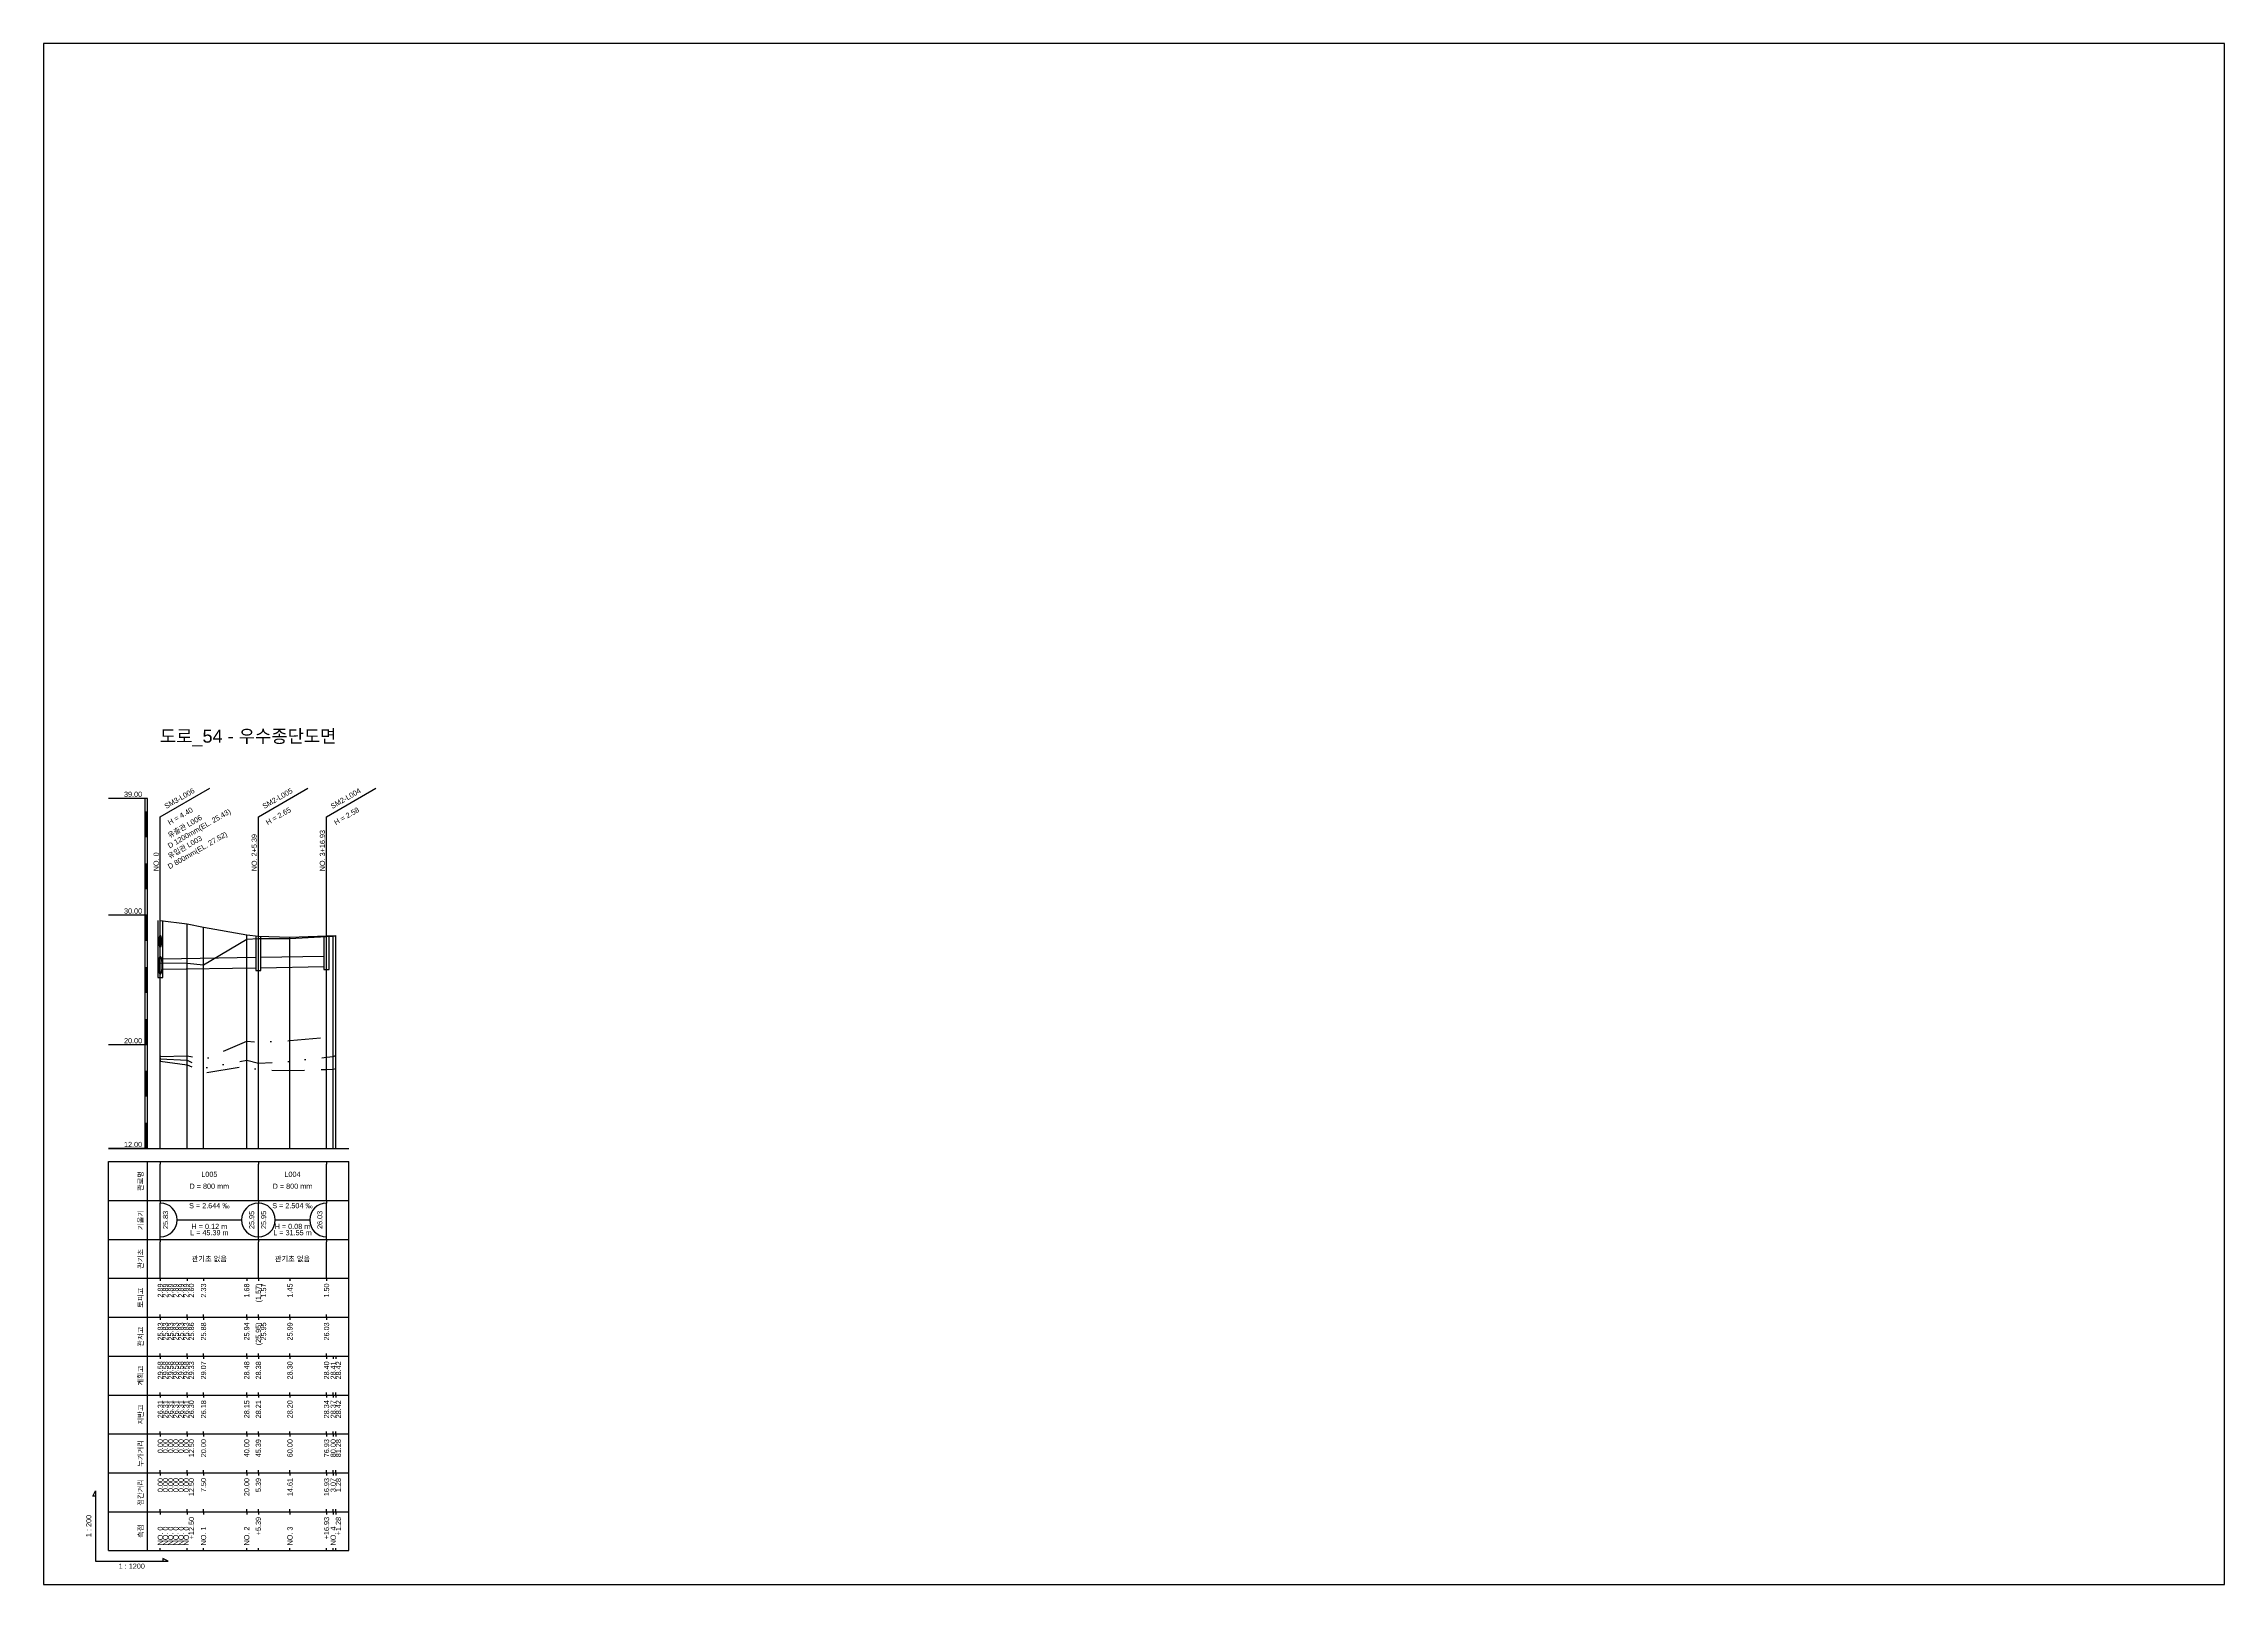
# Model space of a CAD drawing. Header units: millimetres. Extents: x -105495 to 3444, y -108190 to 2013.
# Drawn here: x 20 to 861, y -27048 to -26454 of the extents above; entities that cross this region are included whole.
import ezdxf
from ezdxf.enums import TextEntityAlignment as Align

# ---------------------------------------------------------------- set-up
doc = ezdxf.new("R2010")
doc.units = ezdxf.units.MM
for name, pattern in [('BORDER', [44.45, 12.7, -6.35, 12.7, -6.35, 0, -6.35]), ('DASHDOT', [25.4, 12.7, -6.35, 0, -6.35]), ('DIVIDE', [31.75, 12.7, -6.35, 0, -6.35, 0, -6.35])]:
    doc.linetypes.add(name, pattern=pattern)
for name, color, linetype in [('KZ_종단_계획선', 1, 'Continuous'), ('KZ_종단_관로', 4, 'Continuous'), ('KZ_종단_깃발', 7, 'Continuous'), ('KZ_종단_노선명', 7, 'Continuous'), ('KZ_종단_도각', 7, 'Continuous'), ('KZ_종단_맨홀', 4, 'Continuous'), ('KZ_종단_수직선', 7, 'Continuous'), ('KZ_종단_암선1', 56, 'DASHDOT'), ('KZ_종단_암선2', 4, 'DIVIDE'), ('KZ_종단_암선3', 6, 'BORDER'), ('KZ_종단_원형관', 4, 'Continuous'), ('KZ_종단_지반선', 3, 'Continuous'), ('KZ_종단_테이블문자', 7, 'Continuous'), ('KZ_종단_테이블선', 7, 'Continuous'), ('KZ_종단_폴대', 7, 'Continuous')]:
    doc.layers.add(name, color=color, linetype=linetype)
doc.styles.get("Standard").update_dxf_attribs({"font": 'arial.ttf'})

msp = doc.modelspace()

# ---------------------------------------------------------------- linework, layer by layer
at = {"layer": 'KZ_종단_계획선'}
msp.add_lwpolyline([(65, -26792.09), (65, -26792.09), (65, -26792.09), (65, -26792.09), (65, -26792.09), (65, -26792.09), (75.42, -26793.35), (81.67, -26794.63), (98.33, -26797.61), (102.82, -26798.08), (115, -26798.5), (129.11, -26798.02), (131.67, -26797.94), (132.73, -26797.9)], dxfattribs=at)
at = {"layer": 'KZ_종단_관로'}
for p, q in [((66, -26806.85), (101.82, -26806.25)), ((66, -26810.85), (101.82, -26810.25)), ((103.82, -26806.25), (128.11, -26805.85)), ((103.82, -26810.25), (128.11, -26809.85))]:
    msp.add_line(p, q, dxfattribs=at)
at = {"layer": 'KZ_종단_깃발'}
for p, q in [((65, -26752.09), (84.05, -26741.09)), ((102.82, -26752.09), (121.87, -26741.09)), ((129.11, -26752.09), (148.16, -26741.09)), ((65, -26880), (65, -26752.09)), ((102.82, -26880), (102.82, -26752.09)), ((129.11, -26880), (129.11, -26752.09))]:
    msp.add_line(p, q, dxfattribs=at)
at = {"layer": 'KZ_종단_도각'}
msp.add_lwpolyline([(20, -27048), (861, -27048), (861, -26454), (20, -26454)], close=True, dxfattribs=at)
at = {"layer": 'KZ_종단_맨홀'}
for points in [[(64, -26792.09), (64, -26814.07), (66, -26814.07), (66, -26792.09)], [(101.82, -26798.08), (101.82, -26811.33), (103.82, -26811.33), (103.82, -26798.08)], [(128.11, -26798.02), (128.11, -26810.93), (130.11, -26810.93), (130.11, -26798.02)]]:
    msp.add_lwpolyline(points, dxfattribs=at)
at = {"layer": 'KZ_종단_수직선'}
for p, q in [((65, -26880), (65, -26792.09)), ((65, -26880), (65, -26792.09)), ((65, -26880), (65, -26792.09)), ((65, -26880), (65, -26792.09)), ((65, -26880), (65, -26792.09)), ((65, -26880), (65, -26792.09)), ((65, -26880), (65, -26792.09)), ((65, -26880), (65, -26792.09)), ((65, -26880), (65, -26792.09)), ((65, -26880), (65, -26792.09)), ((65, -26880), (65, -26792.09)), ((75.42, -26880), (75.42, -26793.35)), ((81.67, -26880), (81.67, -26794.63)), ((98.33, -26880), (98.33, -26797.61)), ((102.82, -26880), (102.82, -26798.08)), ((115, -26880), (115, -26798.5)), ((129.11, -26880), (129.11, -26798.02)), ((131.67, -26880), (131.67, -26797.94)), ((132.73, -26880), (132.73, -26797.9))]:
    msp.add_line(p, q, dxfattribs=at)
at = {"layer": 'KZ_종단_암선1', "flags": 128}
msp.add_lwpolyline([(65, -26844.26), (65, -26844.26), (65, -26844.26), (65, -26844.26), (65, -26844.26), (65, -26844.45), (75.42, -26844.17), (81.67, -26845.73), (98.33, -26838.58), (102.82, -26838.87), (115, -26838.37), (129.11, -26837.06), (131.67, -26836.82), (132.73, -26836.54)], dxfattribs=at)
at = {"layer": 'KZ_종단_암선2', "flags": 128}
msp.add_lwpolyline([(65, -26844.99), (65, -26844.99), (65, -26844.99), (65, -26844.99), (65, -26844.99), (65, -26845.35), (75.42, -26845.93), (81.67, -26848.97), (98.33, -26845.85), (102.82, -26847.11), (115, -26846.35), (129.11, -26844.74), (131.67, -26844.45), (132.73, -26844.16)], dxfattribs=at)
at = {"layer": 'KZ_종단_암선3', "flags": 128}
msp.add_lwpolyline([(65, -26845.94), (65, -26845.94), (65, -26845.94), (65, -26845.94), (65, -26845.94), (65, -26846.24), (75.42, -26847.67), (81.67, -26850.82), (98.33, -26848.15), (102.82, -26849.62), (115, -26849.89), (129.11, -26849.46), (131.67, -26849.38), (132.73, -26849.18)], dxfattribs=at)
at = {"layer": 'KZ_종단_원형관'}
for p, q in [((64.61, -26800.09), (64.62, -26799.69)), ((64.62, -26800.5), (64.61, -26800.09)), ((64.62, -26799.69), (64.64, -26799.3)), ((64.64, -26800.89), (64.62, -26800.5)), ((64.64, -26799.3), (64.66, -26798.93)), ((64.66, -26801.26), (64.64, -26800.89)), ((64.66, -26798.93), (64.7, -26798.6)), ((64.7, -26801.59), (64.66, -26801.26)), ((64.7, -26798.6), (64.75, -26798.31)), ((64.75, -26801.88), (64.7, -26801.59)), ((64.75, -26798.31), (64.81, -26798.08)), ((64.81, -26802.11), (64.75, -26801.88)), ((64.81, -26798.08), (64.87, -26797.91)), ((64.87, -26802.28), (64.81, -26802.11)), ((64.87, -26797.91), (64.93, -26797.8)), ((64.93, -26802.39), (64.87, -26802.28)), ((64.93, -26797.8), (65, -26797.76)), ((65, -26802.42), (64.93, -26802.39)), ((65, -26797.76), (65.07, -26797.8)), ((65.07, -26802.39), (65, -26802.42)), ((65.07, -26797.8), (65.13, -26797.91)), ((65.13, -26802.28), (65.07, -26802.39)), ((65.13, -26797.91), (65.19, -26798.08)), ((65.19, -26802.11), (65.13, -26802.28)), ((65.19, -26798.08), (65.25, -26798.31)), ((65.25, -26801.88), (65.19, -26802.11)), ((65.25, -26798.31), (65.3, -26798.6)), ((65.3, -26801.59), (65.25, -26801.88)), ((65.3, -26798.6), (65.34, -26798.93)), ((65.34, -26801.26), (65.3, -26801.59)), ((65.34, -26798.93), (65.36, -26799.3)), ((65.36, -26800.89), (65.34, -26801.26)), ((65.36, -26799.3), (65.38, -26799.69)), ((65.38, -26800.5), (65.36, -26800.89)), ((65.38, -26799.69), (65.39, -26800.09)), ((65.39, -26800.09), (65.38, -26800.5)), ((64.42, -26809.37), (64.43, -26808.77)), ((64.43, -26809.98), (64.42, -26809.37)), ((64.43, -26808.77), (64.46, -26808.19)), ((64.46, -26810.56), (64.43, -26809.98)), ((64.46, -26808.19), (64.5, -26807.64)), ((64.5, -26811.11), (64.46, -26810.56)), ((64.5, -26807.64), (64.56, -26807.14)), ((64.56, -26807.14), (64.63, -26806.71)), ((64.63, -26806.71), (64.71, -26806.37)), ((64.71, -26806.37), (64.8, -26806.11)), ((64.8, -26806.11), (64.9, -26805.95)), ((64.9, -26805.95), (65, -26805.9)), ((65, -26805.9), (65.1, -26805.95)), ((65.1, -26805.95), (65.2, -26806.11)), ((65.2, -26806.11), (65.29, -26806.37)), ((65.29, -26806.37), (65.37, -26806.71)), ((65.37, -26806.71), (65.44, -26807.14)), ((65.44, -26807.14), (65.5, -26807.64)), ((65.5, -26807.64), (65.54, -26808.19)), ((65.54, -26810.56), (65.5, -26811.11)), ((65.54, -26808.19), (65.57, -26808.77)), ((65.57, -26809.98), (65.54, -26810.56)), ((65.57, -26808.77), (65.58, -26809.37)), ((65.58, -26809.37), (65.57, -26809.98)), ((64.56, -26811.61), (64.5, -26811.11)), ((64.63, -26812.04), (64.56, -26811.61)), ((64.71, -26812.38), (64.63, -26812.04)), ((64.8, -26812.64), (64.71, -26812.38)), ((64.9, -26812.8), (64.8, -26812.64)), ((65, -26812.85), (64.9, -26812.8)), ((65.1, -26812.8), (65, -26812.85)), ((65.2, -26812.64), (65.1, -26812.8)), ((65.29, -26812.38), (65.2, -26812.64)), ((65.37, -26812.04), (65.29, -26812.38)), ((65.44, -26811.61), (65.37, -26812.04)), ((65.5, -26811.11), (65.44, -26811.61))]:
    msp.add_line(p, q, dxfattribs=at)
at = {"layer": 'KZ_종단_지반선', "flags": 128}
msp.add_lwpolyline([(65, -26808.44), (65, -26808.44), (65, -26808.44), (65, -26808.44), (65, -26808.44), (65, -26808.43), (75.42, -26808.49), (81.67, -26809.1), (98.33, -26799.26), (102.82, -26798.96), (115, -26798.98), (129.11, -26798.28), (131.67, -26798.15), (132.73, -26797.92)], dxfattribs=at)
at = {"layer": 'KZ_종단_테이블문자'}
for p, q in [((65, -26885), (65, -26886)), ((65, -26899), (65, -26886)), ((102.82, -26885), (102.82, -26886)), ((102.82, -26885), (102.82, -26886)), ((102.82, -26899), (102.82, -26886)), ((102.82, -26899), (102.82, -26886)), ((129.11, -26885), (129.11, -26886)), ((129.11, -26899), (129.11, -26886)), ((65, -26900), (65, -26899)), ((65, -26900), (65, -26901)), ((65, -26914), (65, -26901)), ((102.82, -26900), (102.82, -26899)), ((102.82, -26900), (102.82, -26899)), ((102.82, -26900), (102.82, -26901)), ((102.82, -26900), (102.82, -26901)), ((102.82, -26914), (102.82, -26901)), ((102.82, -26914), (102.82, -26901)), ((129.11, -26900), (129.11, -26899)), ((129.11, -26900), (129.11, -26901)), ((129.11, -26914), (129.11, -26901)), ((71.42, -26907.5), (96.41, -26907.5)), ((109.24, -26907.5), (122.69, -26907.5)), ((65, -26915), (65, -26914)), ((65, -26915), (65, -26916)), ((65, -26929), (65, -26916)), ((102.82, -26915), (102.82, -26914)), ((102.82, -26915), (102.82, -26914)), ((102.82, -26915), (102.82, -26916)), ((102.82, -26915), (102.82, -26916)), ((102.82, -26929), (102.82, -26916)), ((102.82, -26929), (102.82, -26916)), ((129.11, -26915), (129.11, -26914)), ((129.11, -26915), (129.11, -26916)), ((129.11, -26929), (129.11, -26916)), ((65, -26930), (65, -26929)), ((102.82, -26930), (102.82, -26929)), ((102.82, -26930), (102.82, -26929)), ((129.11, -26930), (129.11, -26929))]:
    msp.add_line(p, q, dxfattribs=at)
for centre, start, end in [((65, -26907.5), 270, 90), ((102.82, -26907.5), 90, 270), ((102.82, -26907.5), 270, 90), ((129.11, -26907.5), 90, 270)]:
    msp.add_arc(centre, 6.5, start, end, dxfattribs=at)
at = {"layer": 'KZ_종단_테이블선'}
for p, q in [((45, -26880), (137.73, -26880)), ((45, -26900), (45, -26885)), ((45, -26885), (137.73, -26885)), ((60, -26900), (60, -26885)), ((137.73, -26900), (137.73, -26885)), ((45, -26915), (45, -26900)), ((45, -26900), (137.73, -26900)), ((60, -26915), (60, -26900)), ((137.73, -26915), (137.73, -26900)), ((45, -26930), (45, -26915)), ((45, -26915), (137.73, -26915)), ((60, -26930), (60, -26915)), ((137.73, -26930), (137.73, -26915)), ((45, -26945), (45, -26930)), ((45, -26930), (137.73, -26930)), ((60, -26945), (60, -26930)), ((65, -26930), (65, -26931)), ((65, -26930), (65, -26931)), ((65, -26930), (65, -26931)), ((65, -26930), (65, -26931)), ((65, -26930), (65, -26931)), ((65, -26930), (65, -26931)), ((75.42, -26930), (75.42, -26931)), ((81.67, -26930), (81.67, -26931)), ((98.33, -26930), (98.33, -26931)), ((102.82, -26930), (102.82, -26931)), ((115, -26930), (115, -26931)), ((129.11, -26930), (129.11, -26931)), ((137.73, -26945), (137.73, -26930)), ((45, -26960), (45, -26945)), ((45, -26945), (137.73, -26945)), ((60, -26960), (60, -26945)), ((65, -26945), (65, -26944)), ((65, -26945), (65, -26944)), ((65, -26945), (65, -26944)), ((65, -26945), (65, -26944)), ((65, -26945), (65, -26944)), ((65, -26945), (65, -26944)), ((65, -26945), (65, -26946)), ((65, -26945), (65, -26946)), ((65, -26945), (65, -26946)), ((65, -26945), (65, -26946)), ((65, -26945), (65, -26946)), ((65, -26945), (65, -26946)), ((75.42, -26945), (75.42, -26944)), ((75.42, -26945), (75.42, -26946)), ((81.67, -26945), (81.67, -26944)), ((81.67, -26945), (81.67, -26946)), ((98.33, -26945), (98.33, -26944)), ((98.33, -26945), (98.33, -26946)), ((102.82, -26945), (102.82, -26944)), ((102.82, -26945), (102.82, -26946)), ((115, -26945), (115, -26944)), ((115, -26945), (115, -26946)), ((129.11, -26945), (129.11, -26944)), ((129.11, -26945), (129.11, -26946)), ((137.73, -26960), (137.73, -26945)), ((45, -26975), (45, -26960)), ((45, -26960), (137.73, -26960)), ((60, -26975), (60, -26960)), ((65, -26960), (65, -26959)), ((65, -26960), (65, -26959)), ((65, -26960), (65, -26959)), ((65, -26960), (65, -26959)), ((65, -26960), (65, -26959)), ((65, -26960), (65, -26959)), ((65, -26960), (65, -26961)), ((65, -26960), (65, -26961)), ((65, -26960), (65, -26961)), ((65, -26960), (65, -26961)), ((65, -26960), (65, -26961)), ((65, -26960), (65, -26961)), ((75.42, -26960), (75.42, -26959)), ((75.42, -26960), (75.42, -26961)), ((81.67, -26960), (81.67, -26959)), ((81.67, -26960), (81.67, -26961)), ((98.33, -26960), (98.33, -26959)), ((98.33, -26960), (98.33, -26961)), ((102.82, -26960), (102.82, -26959)), ((102.82, -26960), (102.82, -26961)), ((115, -26960), (115, -26959)), ((115, -26960), (115, -26961)), ((129.11, -26960), (129.11, -26959)), ((129.11, -26960), (129.11, -26961)), ((131.67, -26960), (131.67, -26961)), ((132.73, -26960), (132.73, -26961)), ((137.73, -26975), (137.73, -26960)), ((45, -26990), (45, -26975)), ((45, -26975), (137.73, -26975)), ((60, -26990), (60, -26975)), ((65, -26975), (65, -26974)), ((65, -26975), (65, -26974)), ((65, -26975), (65, -26974)), ((65, -26975), (65, -26974)), ((65, -26975), (65, -26974)), ((65, -26975), (65, -26974)), ((65, -26975), (65, -26976)), ((65, -26975), (65, -26976)), ((65, -26975), (65, -26976)), ((65, -26975), (65, -26976)), ((65, -26975), (65, -26976)), ((65, -26975), (65, -26976)), ((75.42, -26975), (75.42, -26974)), ((75.42, -26975), (75.42, -26976)), ((81.67, -26975), (81.67, -26974)), ((81.67, -26975), (81.67, -26976)), ((98.33, -26975), (98.33, -26974)), ((98.33, -26975), (98.33, -26976)), ((102.82, -26975), (102.82, -26974)), ((102.82, -26975), (102.82, -26976)), ((115, -26975), (115, -26974)), ((115, -26975), (115, -26976)), ((129.11, -26975), (129.11, -26974)), ((129.11, -26975), (129.11, -26976)), ((131.67, -26975), (131.67, -26974)), ((131.67, -26975), (131.67, -26976)), ((132.73, -26975), (132.73, -26974)), ((132.73, -26975), (132.73, -26976)), ((137.73, -26990), (137.73, -26975)), ((45, -27005), (45, -26990)), ((45, -26990), (137.73, -26990)), ((60, -27005), (60, -26990)), ((65, -26990), (65, -26989)), ((65, -26990), (65, -26989)), ((65, -26990), (65, -26989)), ((65, -26990), (65, -26989)), ((65, -26990), (65, -26989)), ((65, -26990), (65, -26989)), ((65, -26990), (65, -26991)), ((65, -26990), (65, -26991)), ((65, -26990), (65, -26991)), ((65, -26990), (65, -26991)), ((65, -26990), (65, -26991)), ((65, -26990), (65, -26991)), ((75.42, -26990), (75.42, -26989)), ((75.42, -26990), (75.42, -26991)), ((81.67, -26990), (81.67, -26989)), ((81.67, -26990), (81.67, -26991)), ((98.33, -26990), (98.33, -26989)), ((98.33, -26990), (98.33, -26991)), ((102.82, -26990), (102.82, -26989)), ((102.82, -26990), (102.82, -26991)), ((115, -26990), (115, -26989)), ((115, -26990), (115, -26991)), ((129.11, -26990), (129.11, -26989)), ((129.11, -26990), (129.11, -26991)), ((131.67, -26990), (131.67, -26989)), ((131.67, -26990), (131.67, -26991)), ((132.73, -26990), (132.73, -26989)), ((132.73, -26990), (132.73, -26991)), ((137.73, -27005), (137.73, -26990)), ((65, -27005), (65, -27004)), ((65, -27005), (65, -27004)), ((65, -27005), (65, -27004)), ((65, -27005), (65, -27004)), ((65, -27005), (65, -27004)), ((65, -27005), (65, -27004)), ((75.42, -27005), (75.42, -27004)), ((81.67, -27005), (81.67, -27004)), ((98.33, -27005), (98.33, -27004)), ((102.82, -27005), (102.82, -27004)), ((115, -27005), (115, -27004)), ((129.11, -27005), (129.11, -27004)), ((131.67, -27005), (131.67, -27004)), ((132.73, -27005), (132.73, -27004)), ((45, -27020), (45, -27005)), ((45, -27005), (137.73, -27005)), ((60, -27020), (60, -27005)), ((65, -27005), (65, -27006)), ((65, -27005), (65, -27006)), ((65, -27005), (65, -27006)), ((65, -27005), (65, -27006)), ((65, -27005), (65, -27006)), ((65, -27005), (65, -27006)), ((75.42, -27005), (75.42, -27006)), ((81.67, -27005), (81.67, -27006)), ((98.33, -27005), (98.33, -27006)), ((102.82, -27005), (102.82, -27006)), ((115, -27005), (115, -27006)), ((129.11, -27005), (129.11, -27006)), ((131.67, -27005), (131.67, -27006)), ((132.73, -27005), (132.73, -27006)), ((137.73, -27020), (137.73, -27005)), ((45, -27035), (45, -27020)), ((45, -27020), (137.73, -27020)), ((60, -27035), (60, -27020)), ((65, -27020), (65, -27019)), ((65, -27020), (65, -27019)), ((65, -27020), (65, -27019)), ((65, -27020), (65, -27019)), ((65, -27020), (65, -27019)), ((65, -27020), (65, -27019)), ((65, -27020), (65, -27021)), ((65, -27020), (65, -27021)), ((65, -27020), (65, -27021)), ((65, -27020), (65, -27021)), ((65, -27020), (65, -27021)), ((65, -27020), (65, -27021)), ((75.42, -27020), (75.42, -27019)), ((75.42, -27020), (75.42, -27021)), ((81.67, -27020), (81.67, -27019)), ((81.67, -27020), (81.67, -27021)), ((98.33, -27020), (98.33, -27019)), ((98.33, -27020), (98.33, -27021)), ((102.82, -27020), (102.82, -27019)), ((102.82, -27020), (102.82, -27021)), ((115, -27020), (115, -27019)), ((115, -27020), (115, -27021)), ((129.11, -27020), (129.11, -27019)), ((129.11, -27020), (129.11, -27021)), ((131.67, -27020), (131.67, -27019)), ((131.67, -27020), (131.67, -27021)), ((132.73, -27020), (132.73, -27019)), ((132.73, -27020), (132.73, -27021)), ((137.73, -27035), (137.73, -27020)), ((45, -27035), (137.73, -27035)), ((65, -27035), (65, -27034)), ((65, -27035), (65, -27034)), ((65, -27035), (65, -27034)), ((65, -27035), (65, -27034)), ((65, -27035), (65, -27034)), ((65, -27035), (65, -27034)), ((75.42, -27035), (75.42, -27034)), ((81.67, -27035), (81.67, -27034)), ((98.33, -27035), (98.33, -27034)), ((102.82, -27035), (102.82, -27034)), ((115, -27035), (115, -27034)), ((129.11, -27035), (129.11, -27034)), ((131.67, -27035), (131.67, -27034)), ((132.73, -27035), (132.73, -27034))]:
    msp.add_line(p, q, dxfattribs=at)
msp.add_lwpolyline([(40, -27014), (39, -27014), (40, -27012), (40, -27039), (68, -27039), (66, -27038), (66, -27039)], dxfattribs=at)
at = {"layer": 'KZ_종단_폴대'}
for p, q in [((60, -26745), (45, -26745)), ((60, -26790), (45, -26790)), ((60, -26840), (45, -26840)), ((60, -26880), (45, -26880))]:
    msp.add_line(p, q, dxfattribs=at)
msp.add_lwpolyline([(60, -26880), (60, -26745), (59, -26745), (59, -26880), (60, -26880)], dxfattribs=at)
at = {"layer": 'KZ_종단_폴대', "const_width": 1}
for points in [[(59.5, -26760), (59.5, -26750)], [(59.5, -26780), (59.5, -26770)], [(59.5, -26800), (59.5, -26790)], [(59.5, -26820), (59.5, -26810)], [(59.5, -26840), (59.5, -26830)], [(59.5, -26860), (59.5, -26850)], [(59.5, -26880), (59.5, -26870)]]:
    msp.add_lwpolyline(points, dxfattribs=at)

# ---------------------------------------------------------------- texts
at = {"layer": 'KZ_종단_깃발'}
for s, rotation, p in [('SM3-L006', 30, (67.6, -26749.59)), ('SM2-L005', 30, (105.42, -26749.59)), ('SM2-L004', 30, (131.71, -26749.59)), ('NO. 2+5.39', 90, (102.82, -26773.09)), ('NO. 3+16.93', 90, (129.11, -26773.09)), ('NO. 0', 90, (65, -26773.09))]:
    msp.add_text(s, height=2, rotation=rotation, dxfattribs=at).set_placement(p, align=Align.BOTTOM_LEFT)
for s, p in [('H = 4.40', (67.6, -26753.59)), ('D 1200mm(EL. 25.43)', (67.6, -26762.59)), ('유출관 L006', (67.6, -26758.59)), ('H = 2.65', (105.42, -26753.59)), ('H = 2.58', (131.71, -26753.59)), ('D 800mm(EL. 27.52)', (67.6, -26770.59)), ('유입관 L003', (67.6, -26766.59))]:
    msp.add_text(s, height=2, rotation=30, dxfattribs=at).set_placement(p, align=Align.TOP_LEFT)
at = {"layer": 'KZ_종단_노선명'}
msp.add_text('도로_54 - 우수종단도면', height=5, dxfattribs=at).set_placement((98.87, -26725), align=Align.BOTTOM_CENTER)
at = {"layer": 'KZ_종단_테이블문자'}
for s, p in [('D = 800 mm', (83.91, -26893.5)), ('D = 800 mm', (115.97, -26893.5)), ('S = 2.644 ‰', (83.91, -26901)), ('S = 2.504 ‰', (115.97, -26901))]:
    msp.add_text(s, height=2, dxfattribs=at).set_placement(p, align=Align.TOP_CENTER)
for s, p in [('L005', (83.91, -26891.5)), ('L004', (115.97, -26891.5)), ('L = 45.39 m', (83.91, -26914)), ('H = 0.12 m', (83.91, -26911.6)), ('L = 31.55 m', (115.97, -26914)), ('H = 0.08 m', (115.97, -26911.6))]:
    msp.add_text(s, height=2, dxfattribs=at).set_placement(p, align=Align.BOTTOM_CENTER)
for s, p in [('25.83', (66, -26907.5)), ('25.95', (103.82, -26907.5))]:
    msp.add_text(s, height=2, rotation=90, dxfattribs=at).set_placement(p, align=Align.TOP_CENTER)
for s, p in [('25.95', (101.82, -26907.5)), ('26.03', (128.11, -26907.5))]:
    msp.add_text(s, height=2, rotation=90, dxfattribs=at).set_placement(p, align=Align.BOTTOM_CENTER)
for p in [(83.91, -26922.5), (115.97, -26922.5)]:
    msp.add_text('관기초 없음', height=2, dxfattribs=at).set_placement(p, align=Align.MIDDLE_CENTER)
for s, p in [('2.89', (65, -26932)), ('2.89', (67, -26932)), ('2.89', (69, -26932)), ('2.89', (71, -26932)), ('2.89', (73, -26932)), ('2.89', (75, -26932)), ('2.60', (77, -26932)), ('2.33', (81.67, -26932)), ('1.68', (98.33, -26932)), ('(1.57)', (102.82, -26932)), ('1.57', (104.82, -26932)), ('1.45', (115, -26932)), ('1.50', (129.11, -26932)), ('25.83', (65, -26947)), ('25.83', (67, -26947)), ('25.83', (69, -26947)), ('25.83', (71, -26947)), ('25.83', (73, -26947)), ('25.83', (75, -26947)), ('25.86', (77, -26947)), ('25.88', (81.67, -26947)), ('25.94', (98.33, -26947)), ('(25.95)', (102.82, -26947)), ('25.95', (104.82, -26947)), ('25.99', (115, -26947)), ('26.03', (129.11, -26947)), ('29.58', (65, -26962)), ('29.58', (67, -26962)), ('29.58', (69, -26962)), ('29.58', (71, -26962)), ('29.58', (73, -26962)), ('29.58', (75, -26962)), ('29.33', (77, -26962)), ('29.07', (81.67, -26962)), ('28.48', (98.33, -26962)), ('28.38', (102.82, -26962)), ('28.30', (115, -26962)), ('28.40', (129.11, -26962)), ('28.41', (131.67, -26962)), ('28.42', (133.67, -26962)), ('26.31', (65, -26977)), ('26.31', (67, -26977)), ('26.31', (69, -26977)), ('26.31', (71, -26977)), ('26.31', (73, -26977)), ('26.31', (75, -26977)), ('26.30', (77, -26977)), ('26.18', (81.67, -26977)), ('28.15', (98.33, -26977)), ('28.21', (102.82, -26977)), ('28.20', (115, -26977)), ('28.34', (129.11, -26977)), ('28.37', (131.67, -26977)), ('28.42', (133.67, -26977)), ('0.00', (65, -26992)), ('0.00', (67, -26992)), ('0.00', (69, -26992)), ('0.00', (71, -26992)), ('0.00', (73, -26992)), ('0.00', (75, -26992)), ('12.50', (77, -26992)), ('20.00', (81.67, -26992)), ('40.00', (98.33, -26992)), ('45.39', (102.82, -26992)), ('60.00', (115, -26992)), ('76.93', (129.11, -26992)), ('80.00', (131.67, -26992)), ('81.28', (133.67, -26992)), ('0.00', (65, -27007)), ('0.00', (67, -27007)), ('0.00', (69, -27007)), ('0.00', (71, -27007)), ('0.00', (73, -27007)), ('0.00', (75, -27007)), ('12.50', (77, -27007)), ('7.50', (81.67, -27007)), ('20.00', (98.33, -27007)), ('5.39', (102.82, -27007)), ('14.61', (115, -27007)), ('16.93', (129.11, -27007)), ('3.07', (131.67, -27007)), ('1.28', (133.67, -27007)), ('+12.50', (77, -27022)), ('+5.39', (102.82, -27022)), ('+16.93', (129.11, -27022)), ('+1.28', (133.67, -27022))]:
    msp.add_text(s, height=2, rotation=90, dxfattribs=at).set_placement(p, align=Align.MIDDLE_RIGHT)
for s, p in [('NO. 0', (65, -27033)), ('NO. 0', (67, -27033)), ('NO. 0', (69, -27033)), ('NO. 0', (71, -27033)), ('NO. 0', (73, -27033)), ('NO. 0', (75, -27033)), ('NO. 1', (81.67, -27033)), ('NO. 2', (98.33, -27033)), ('NO. 3', (115, -27033)), ('NO. 4', (131.67, -27033))]:
    msp.add_text(s, height=2, rotation=90, dxfattribs=at).set_placement(p, align=Align.MIDDLE_LEFT)
at = {"layer": 'KZ_종단_테이블선'}
for s, p in [('관로명', (59, -26892.5)), ('기울기', (59, -26907.5)), ('관기초', (59, -26922.5)), ('토피고', (59, -26937.5)), ('관저고', (59, -26952.5)), ('계획고', (59, -26967.5)), ('지반고', (59, -26982.5)), ('누가거리', (59, -26997.5)), ('점간거리', (59, -27012.5)), ('1 : 200', (39, -27025.5)), ('측점', (59, -27027.5))]:
    msp.add_text(s, height=2, rotation=90, dxfattribs=at).set_placement(p, align=Align.BOTTOM_CENTER)
msp.add_text('1 : 1200', height=2, dxfattribs=at).set_placement((54, -27040), align=Align.TOP_CENTER)
at = {"layer": 'KZ_종단_폴대'}
for s, p in [('39.00', (58, -26745)), ('30.00', (58, -26790)), ('20.00', (58, -26840)), ('12.00', (58, -26880))]:
    msp.add_text(s, height=2, dxfattribs=at).set_placement(p, align=Align.BOTTOM_RIGHT)

doc.saveas('drawing.dxf')
